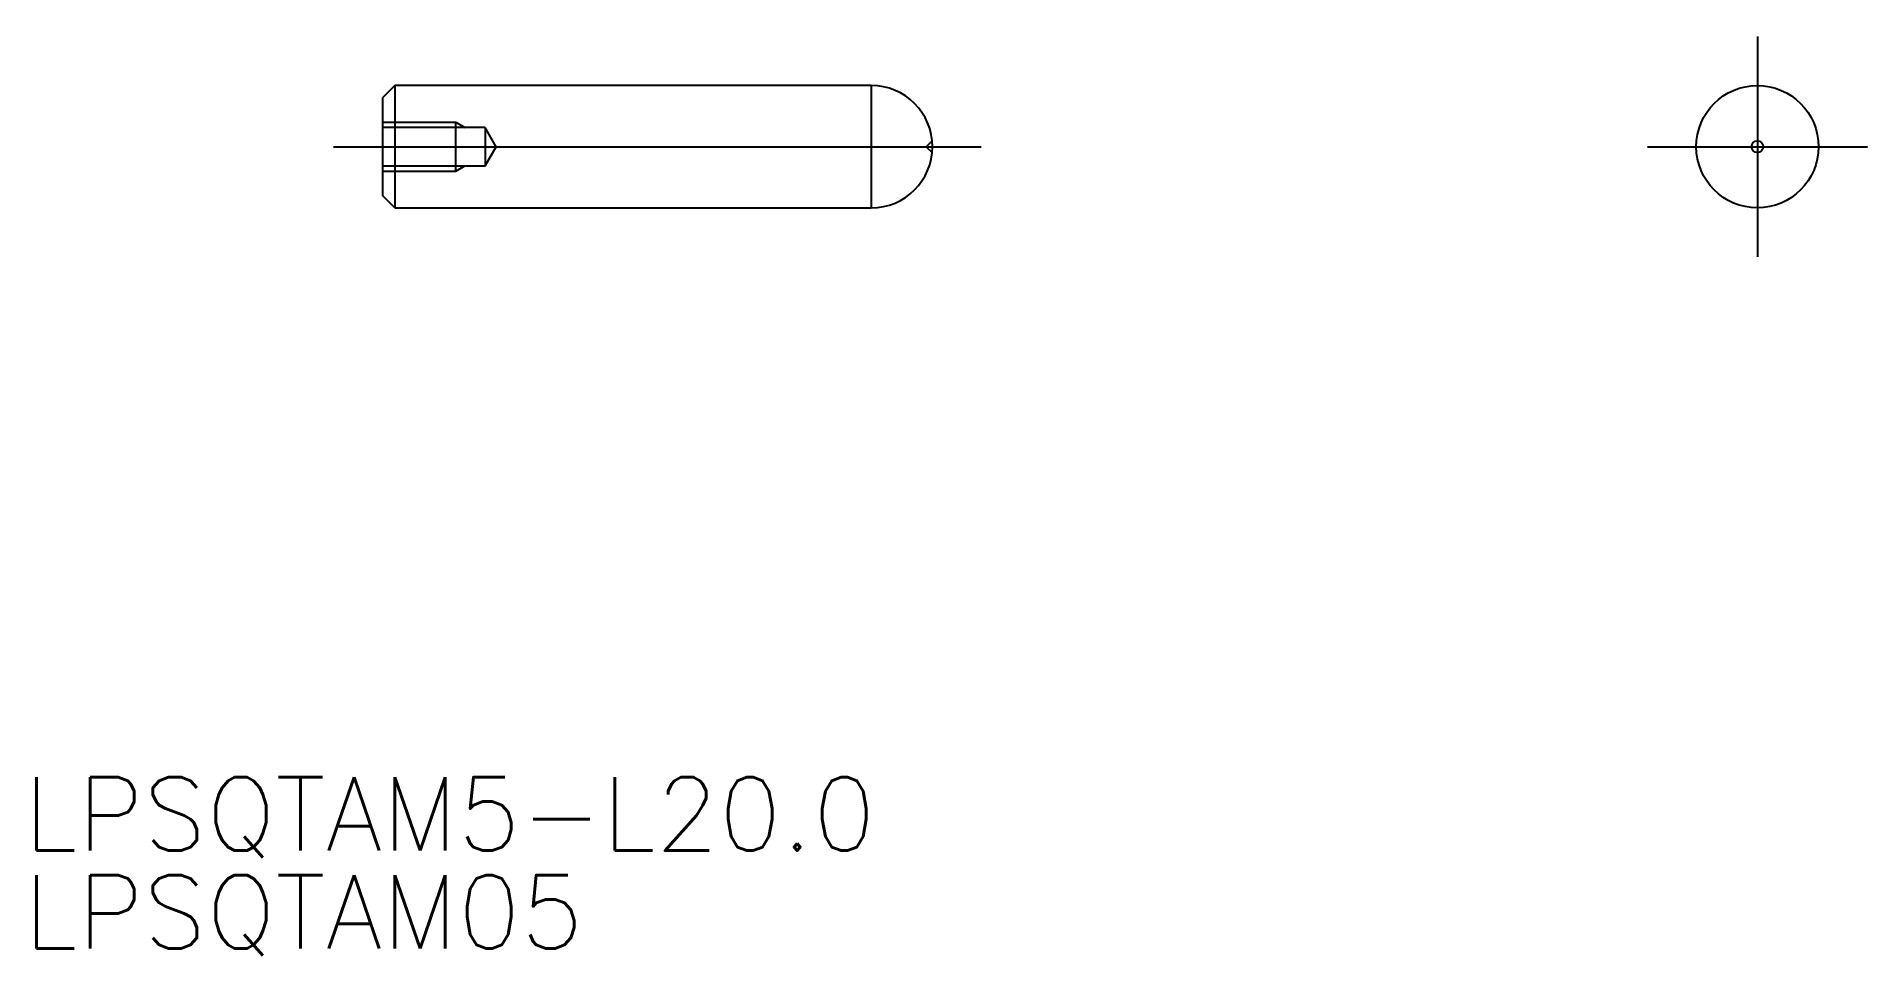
# Model space of a CAD drawing. Extents: x -70.4 to 4.5, y -33.1 to 4.5.
import ezdxf

# ---------------------------------------------------------------- set-up
doc = ezdxf.new("R2010")
doc.units = 0
doc.linetypes.add('CENTER', pattern=[50.8, 31.75, -6.35, 6.35, -6.35])
doc.linetypes.add('DASHED', pattern=[19.05, 12.7, -6.35])
doc.layers.get('0').update_dxf_attribs({"linetype": 'CONTINUOUS'})
doc.layers.add('CENTER', color=1, linetype='CENTER')
doc.styles.get("Standard").update_dxf_attribs({"font": 'txt.shx', "height": 3, "bigfont": 'bigfont.shx'})

# ---------------------------------------------------------------- blocks, each defined once
blk = doc.blocks.new('*U2')
at = {"color": 7, "linetype": 'CONTINUOUS'}
blk.add_text('LPSQTAM5-L20.0', height=3, dxfattribs=at).set_placement((-70.913, -28.782))
blk = doc.blocks.new('*U3')
at = {"color": 7, "linetype": 'CONTINUOUS'}
blk.add_text('LPSQTAM05', height=3, dxfattribs=at).set_placement((-70.913, -32.782))

msp = doc.modelspace()

# ---------------------------------------------------------------- linework, layer by layer
at = {"color": 7, "linetype": 'CONTINUOUS'}
for p, q in [((-55.75, 2.5), (-56.25, 2)), ((-55.75, 2.5), (-55.75, -2.5)), ((-36.25, 2.5), (-55.75, 2.5)), ((-36.25, 2.5), (-36.25, -2.5)), ((-56.25, 2), (-56.25, -2)), ((-55.75, -2.5), (-56.25, -2)), ((-55.75, -2.5), (-36.25, -2.5))]:
    msp.add_line(p, q, dxfattribs=at)
at = {"color": 3, "linetype": 'DASHED'}
for p, q in [((-56.25, 1), (-53.25, 1)), ((-52.05, 0.784), (-56.25, 0.784)), ((-53.25, 1), (-52.875, 0.784)), ((-53.25, -1), (-53.25, 1)), ((-52.05, 0.784), (-52.05, -0.784)), ((-51.598, 0), (-52.05, 0.784)), ((-52.05, -0.784), (-51.598, 0)), ((-33.761, 0.239), (-34, 0)), ((-34, 0), (-33.761, -0.239)), ((-56.25, -0.784), (-52.05, -0.784)), ((-56.25, -1), (-53.25, -1)), ((-53.25, -1), (-52.875, -0.784))]:
    msp.add_line(p, q, dxfattribs=at)
at = {"color": 7, "linetype": 'CONTINUOUS'}
for radius in [2.5, 0.239]:
    msp.add_circle((0, 0), radius, dxfattribs=at)
msp.add_arc((-36.25, 0), 2.5, 270, 90, dxfattribs=at)
at = {"layer": 'CENTER', "color": 1, "linetype": 'CENTER'}
for p, q in [((0, 4.5), (0, -4.5)), ((-58.25, 0), (-31.75, 0)), ((-4.5, 0), (4.5, 0))]:
    msp.add_line(p, q, dxfattribs=at)

# ---------------------------------------------------------------- block references
at = {"color": 7, "linetype": 'CONTINUOUS'}
for name in ['*U2', '*U3']:
    msp.add_blockref(name, (0, 0), dxfattribs=at)

doc.saveas('drawing.dxf')
